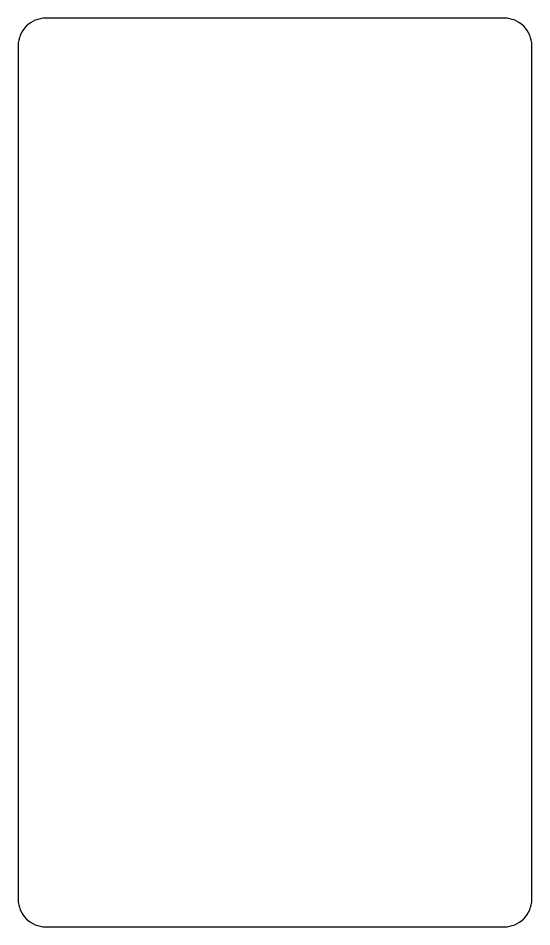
# Model space of a CAD drawing. Header units: millimetres. Extents: x 0 to 56, y 0 to 99.
import ezdxf

# ---------------------------------------------------------------- set-up
doc = ezdxf.new("R2010")
doc.units = ezdxf.units.MM

msp = doc.modelspace()

# ---------------------------------------------------------------- linework, layer by layer
at = {"layer": 'BoardOutline'}
msp.add_lwpolyline([(3, 0), (53, 0, 0.414214), (56, 3), (56, 96, 0.414214), (53, 99), (3, 99, 0.414214), (0, 96), (0, 3, 0.414214)], format="xyb", close=True, dxfattribs=at)

doc.saveas('drawing.dxf')
